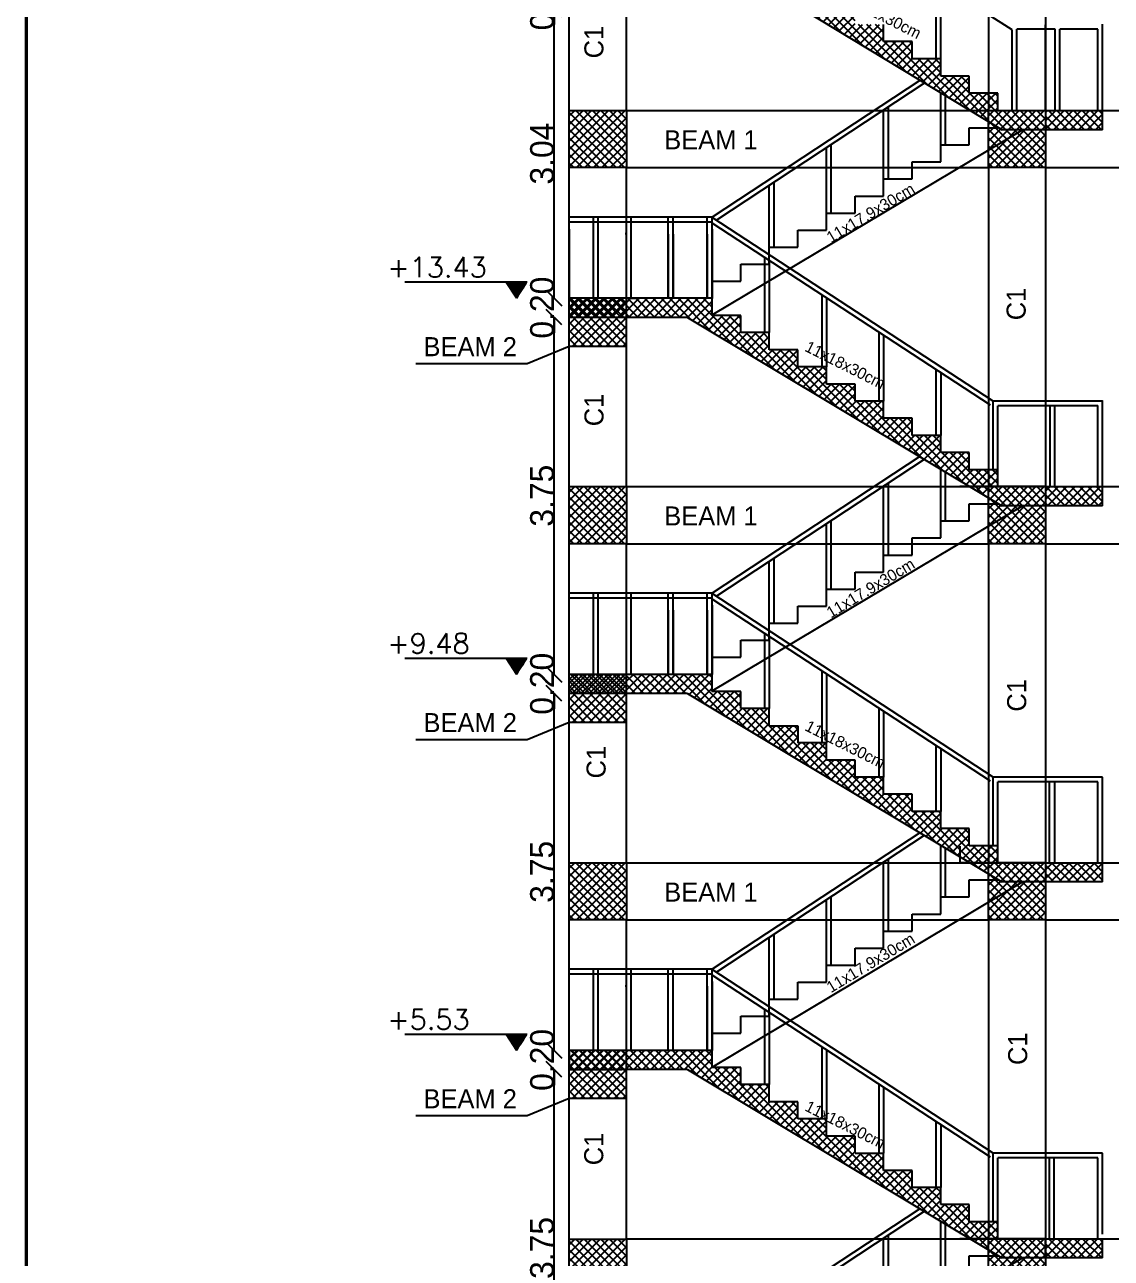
# Model space of a CAD drawing. Extents: x 166525 to 167198, y 178739 to 179747.
# Drawn here: x 167045.29 to 167056.7, y 179281.06 to 179294.01 of the extents above; entities that cross this region are included whole.
import ezdxf

# ---------------------------------------------------------------- set-up
doc = ezdxf.new("R2010")
doc.units = 0
doc.header["$MEASUREMENT"] = 0
doc.linetypes.add('AUSGEZOGEN', pattern=[0])
doc.linetypes.add('VONLAYER', pattern=[0])
doc.layers.get('0').update_dxf_attribs({"linetype": 'CONTINUOUS'})
doc.layers.get('DEFPOINTS').update_dxf_attribs({"linetype": 'CONTINUOUS'})
for name, color, linetype in [('3', 4, 'CONTINUOUS'), ('concret', 5, 'CONTINUOUS'), ('EBENE0', 7, 'AUSGEZOGEN'), ('HATH', 253, 'CONTINUOUS'), ('MHATCH', 8, 'CONTINUOUS'), ('ST', 2, 'CONTINUOUS'), ('Stairs', 231, 'CONTINUOUS'), ('TEXTM', 2, 'CONTINUOUS'), ('TEXTS', 1, 'CONTINUOUS')]:
    doc.layers.add(name, color=color, linetype=linetype)
doc.layers.add('LAND CORNERS', color=255, linetype='CONTINUOUS', lineweight=25)
doc.styles.add('ROMANS', font='romans.shx')
doc.dimstyles.new('mais 1-100 plan', dxfattribs={"dimtxt": 0.25, "dimasz": 0.1635, "dimexe": 0.18, "dimexo": 0.0625, "dimgap": 0, "dimtad": 1, "dimzin": 0, "dimdsep": 46, "dimtxsty": 'Standard', "dimblk": 'OBLIQUE', "dimcen": 0, "dimse1": 1, "dimse2": 1, "dimclrd": 8, "dimclrt": 4, "dimadec": 0, "dimazin": 0, "dimtfac": 1, "dimtix": 1, "dimtofl": 0, "dimtmove": 0, "dimatfit": 3, "dimldrblk": 'OBLIQUE', "dimfxl": 0.18, "dimtolj": 1, "dimtzin": 0, "dimarcsym": 0})
pattern_1 = [(45, (14915.936176, -1774.174926), (-0.044194173824, 0.044194173824), []), (135, (14915.936176, -1774.174926), (-0.044194173824, -0.044194173824), [])]

# ---------------------------------------------------------------- blocks, each defined once
blk = doc.blocks.new('_OBLIQUE')
at = {"color": 0, "linetype": 'ByBlock'}
blk.add_line((-0.5, -0.5), (0.5, 0.5), dxfattribs=at)
blk = doc.blocks.new('*D1248')
at = {"layer": 'DEFPOINTS', "color": 0, "transparency": 16777216}
for p in [(167050.852, 179283.042), (167051.012, 179283.042), (167051.012, 179279.292)]:
    blk.add_point(p, dxfattribs=at)
at = {"layer": 'LAND CORNERS', "color": 8, "lineweight": -2, "transparency": 16777216}
blk.add_line((167050.852, 179279.292), (167050.852, 179283.042), dxfattribs=at)
at = {"layer": 'LAND CORNERS', "color": 8, "lineweight": -2, "transparency": 16777216, "xscale": 0.1635000000000001, "yscale": 0.1635000000000001, "zscale": 0.1635000000000001}
for p, rotation in [((167050.852, 179283.042), 90), ((167050.852, 179279.292), 270)]:
    blk.add_blockref('_OBLIQUE', p, dxfattribs=dict(at, rotation=rotation))
at = {"layer": 'LAND CORNERS', "color": 4, "transparency": 16777216, "insert": (167050.727, 179281.167), "char_height": 0.25, "attachment_point": 5, "rotation": 90}
blk.add_mtext('\\A1;3.75', dxfattribs=at)
blk = doc.blocks.new('*D1249')
at = {"layer": 'DEFPOINTS', "color": 0, "transparency": 16777216}
for p in [(167050.852, 179283.242), (167051.012, 179283.242), (167051.012, 179283.042)]:
    blk.add_point(p, dxfattribs=at)
at = {"layer": 'LAND CORNERS', "color": 8, "lineweight": -2, "transparency": 16777216}
for p, q in [((167050.852, 179283.242), (167050.852, 179283.405)), ((167050.852, 179283.042), (167050.852, 179282.878))]:
    blk.add_line(p, q, dxfattribs=at)
at = {"layer": 'LAND CORNERS', "color": 8, "lineweight": -2, "transparency": 16777216, "xscale": 0.1635000000000001, "yscale": 0.1635000000000001, "zscale": 0.1635000000000001}
for p, rotation in [((167050.852, 179283.242), 270), ((167050.852, 179283.042), 90)]:
    blk.add_blockref('_OBLIQUE', p, dxfattribs=dict(at, rotation=rotation))
at = {"layer": 'LAND CORNERS', "color": 4, "transparency": 16777216, "insert": (167050.727, 179283.142), "char_height": 0.25, "attachment_point": 5, "rotation": 90}
blk.add_mtext('\\A1;0.20', dxfattribs=at)
blk = doc.blocks.new('*D1250')
at = {"layer": 'DEFPOINTS', "color": 0, "transparency": 16777216}
for p in [(167050.852, 179286.992), (167051.012, 179286.992), (167051.012, 179283.242)]:
    blk.add_point(p, dxfattribs=at)
at = {"layer": 'LAND CORNERS', "color": 8, "lineweight": -2, "transparency": 16777216}
blk.add_line((167050.852, 179283.242), (167050.852, 179286.992), dxfattribs=at)
at = {"layer": 'LAND CORNERS', "color": 8, "lineweight": -2, "transparency": 16777216, "xscale": 0.1635000000000001, "yscale": 0.1635000000000001, "zscale": 0.1635000000000001}
for p, rotation in [((167050.852, 179286.992), 90), ((167050.852, 179283.242), 270)]:
    blk.add_blockref('_OBLIQUE', p, dxfattribs=dict(at, rotation=rotation))
at = {"layer": 'LAND CORNERS', "color": 4, "transparency": 16777216, "insert": (167050.727, 179285.117), "char_height": 0.25, "attachment_point": 5, "rotation": 90}
blk.add_mtext('\\A1;3.75', dxfattribs=at)
blk = doc.blocks.new('*D1251')
at = {"layer": 'DEFPOINTS', "color": 0, "transparency": 16777216}
for p in [(167050.852, 179287.192), (167051.012, 179287.192), (167051.012, 179286.992)]:
    blk.add_point(p, dxfattribs=at)
at = {"layer": 'LAND CORNERS', "color": 8, "lineweight": -2, "transparency": 16777216}
for p, q in [((167050.852, 179287.192), (167050.852, 179287.355)), ((167050.852, 179286.992), (167050.852, 179286.828))]:
    blk.add_line(p, q, dxfattribs=at)
at = {"layer": 'LAND CORNERS', "color": 8, "lineweight": -2, "transparency": 16777216, "xscale": 0.1635000000000001, "yscale": 0.1635000000000001, "zscale": 0.1635000000000001}
for p, rotation in [((167050.852, 179287.192), 270), ((167050.852, 179286.992), 90)]:
    blk.add_blockref('_OBLIQUE', p, dxfattribs=dict(at, rotation=rotation))
at = {"layer": 'LAND CORNERS', "color": 4, "transparency": 16777216, "insert": (167050.727, 179287.092), "char_height": 0.25, "attachment_point": 5, "rotation": 90}
blk.add_mtext('\\A1;0.20', dxfattribs=at)
blk = doc.blocks.new('*D1252')
at = {"layer": 'DEFPOINTS', "color": 0, "transparency": 16777216}
for p in [(167050.852, 179290.942), (167051.012, 179290.942), (167051.012, 179287.192)]:
    blk.add_point(p, dxfattribs=at)
at = {"layer": 'LAND CORNERS', "color": 8, "lineweight": -2, "transparency": 16777216}
blk.add_line((167050.852, 179287.192), (167050.852, 179290.942), dxfattribs=at)
at = {"layer": 'LAND CORNERS', "color": 8, "lineweight": -2, "transparency": 16777216, "xscale": 0.1635000000000001, "yscale": 0.1635000000000001, "zscale": 0.1635000000000001}
for p, rotation in [((167050.852, 179290.942), 90), ((167050.852, 179287.192), 270)]:
    blk.add_blockref('_OBLIQUE', p, dxfattribs=dict(at, rotation=rotation))
at = {"layer": 'LAND CORNERS', "color": 4, "transparency": 16777216, "insert": (167050.727, 179289.067), "char_height": 0.25, "attachment_point": 5, "rotation": 90}
blk.add_mtext('\\A1;3.75', dxfattribs=at)
blk = doc.blocks.new('*D1253')
at = {"layer": 'DEFPOINTS', "color": 0, "transparency": 16777216}
for p in [(167050.852, 179291.142), (167051.012, 179291.142), (167051.012, 179290.942)]:
    blk.add_point(p, dxfattribs=at)
at = {"layer": 'LAND CORNERS', "color": 8, "lineweight": -2, "transparency": 16777216}
for p, q in [((167050.852, 179291.142), (167050.852, 179291.305)), ((167050.852, 179290.942), (167050.852, 179290.778))]:
    blk.add_line(p, q, dxfattribs=at)
at = {"layer": 'LAND CORNERS', "color": 8, "lineweight": -2, "transparency": 16777216, "xscale": 0.1635000000000001, "yscale": 0.1635000000000001, "zscale": 0.1635000000000001}
for p, rotation in [((167050.852, 179291.142), 270), ((167050.852, 179290.942), 90)]:
    blk.add_blockref('_OBLIQUE', p, dxfattribs=dict(at, rotation=rotation))
at = {"layer": 'LAND CORNERS', "color": 4, "transparency": 16777216, "insert": (167050.727, 179291.042), "char_height": 0.25, "attachment_point": 5, "rotation": 90}
blk.add_mtext('\\A1;0.20', dxfattribs=at)
blk = doc.blocks.new('*D1254')
at = {"layer": 'DEFPOINTS', "color": 0, "transparency": 16777216}
for p in [(167050.852, 179294.179), (167051.012, 179294.179), (167051.012, 179291.142)]:
    blk.add_point(p, dxfattribs=at)
at = {"layer": 'LAND CORNERS', "color": 8, "lineweight": -2, "transparency": 16777216}
blk.add_line((167050.852, 179291.142), (167050.852, 179294.179), dxfattribs=at)
at = {"layer": 'LAND CORNERS', "color": 8, "lineweight": -2, "transparency": 16777216, "xscale": 0.1635000000000001, "yscale": 0.1635000000000001, "zscale": 0.1635000000000001}
for p, rotation in [((167050.852, 179294.179), 90), ((167050.852, 179291.142), 270)]:
    blk.add_blockref('_OBLIQUE', p, dxfattribs=dict(at, rotation=rotation))
at = {"layer": 'LAND CORNERS', "color": 4, "transparency": 16777216, "insert": (167050.727, 179292.66), "char_height": 0.25, "attachment_point": 5, "rotation": 90}
blk.add_mtext('\\A1;3.04', dxfattribs=at)
blk = doc.blocks.new('*D1255')
at = {"layer": 'DEFPOINTS', "color": 0, "transparency": 16777216}
for p in [(167050.852, 179294.379), (167051.012, 179294.379), (167051.012, 179294.179)]:
    blk.add_point(p, dxfattribs=at)
at = {"layer": 'LAND CORNERS', "color": 8, "lineweight": -2, "transparency": 16777216}
for p, q in [((167050.852, 179294.379), (167050.852, 179294.542)), ((167050.852, 179294.179), (167050.852, 179294.015))]:
    blk.add_line(p, q, dxfattribs=at)
at = {"layer": 'LAND CORNERS', "color": 8, "lineweight": -2, "transparency": 16777216, "xscale": 0.1635000000000001, "yscale": 0.1635000000000001, "zscale": 0.1635000000000001}
for p, rotation in [((167050.852, 179294.379), 270), ((167050.852, 179294.179), 90)]:
    blk.add_blockref('_OBLIQUE', p, dxfattribs=dict(at, rotation=rotation))
at = {"layer": 'LAND CORNERS', "color": 4, "transparency": 16777216, "insert": (167050.727, 179294.279), "char_height": 0.25, "attachment_point": 5, "rotation": 90}
blk.add_mtext('\\A1;0.20', dxfattribs=at)

msp = doc.modelspace()

# ---------------------------------------------------------------- hatches: boundary and pattern name
at = {"layer": 'HATH'}
h = msp.add_hatch(dxfattribs=at)
h.set_pattern_fill('ANSI37', color=256, scale=0.5, style=0)
h.set_pattern_definition(pattern_1)
h.paths.add_polyline_path([(167051.61154, 179294.37884), (167051.01154, 179294.37884), (167051.01154, 179294.17884), (167051.57166, 179294.17884), (167051.61154, 179294.17884)])
h.paths.add_polyline_path([(167051.01154, 179294.37884), (167049.26154, 179294.37884), (167049.26154, 179294.17884), (167051.01154, 179294.17884)])
h.paths.add_polyline_path([(167050.91471, 179293.88301), (167050.91471, 179294.67467), (167050.53971, 179294.67467), (167050.53971, 179293.88301)], flags=9)
h.paths.add_polyline_path([(167053.71154, 179294.19784), (167053.71154, 179294.37884), (167051.61154, 179294.37884), (167051.61154, 179294.17884), (167053.45266, 179294.17884), (167055.22117, 179293.11184), (167055.51154, 179293.11184), (167055.51154, 179293.29284), (167055.21154, 179293.29284), (167055.21154, 179293.47384), (167054.91154, 179293.47384), (167054.91154, 179293.65484), (167054.61154, 179293.65484), (167054.61154, 179293.83584), (167054.31154, 179293.83584), (167054.31154, 179294.01684), (167054.01154, 179294.01684), (167054.01154, 179294.19784)])
h.paths.add_polyline_path([(167055.41154, 179292.99699), (167055.41154, 179293.11184), (167055.22117, 179293.11184)])
h.paths.add_polyline_path([(167056.01154, 179293.11184), (167056.01154, 179293.10859), (167056.61154, 179293.10859), (167056.61154, 179293.11184)])
h = msp.add_hatch(dxfattribs=at)
h.set_pattern_fill('ANSI37', color=256, scale=0.5, style=0)
h.set_pattern_definition([(45, (161401.423243, 180379.18868), (-0.0441941738, 0.0441941738), []), (135, (161401.423243, 180379.18868), (-0.0441941738, -0.0441941738), [])])
h.paths.add_polyline_path([(167051.01154, 179293.11184), (167051.61154, 179293.11184), (167051.61154, 179292.51184), (167051.01154, 179292.51184)])
h = msp.add_hatch(dxfattribs=at)
h.set_pattern_fill('ANSI37', color=256, scale=0.5, style=0)
h.set_pattern_definition([(45, (161405.823243, 180379.18868), (-0.0441941738, 0.0441941738), []), (135, (161405.823243, 180379.18868), (-0.0441941738, -0.0441941738), [])])
h.paths.add_polyline_path([(167055.41154, 179293.11184), (167056.01154, 179293.11184), (167056.01154, 179292.51184), (167055.41154, 179292.51184)])
h = msp.add_hatch(dxfattribs=at)
h.set_pattern_fill('ANSI37', color=256, scale=0.5, style=0)
h.set_pattern_definition([(45, (15384.681865, 20286.059283), (-0.044194173824, 0.044194173824), []), (135, (15384.681865, 20286.059283), (-0.044194173824, -0.044194173824), [])])
h.paths.add_polyline_path([(167056.61154, 179281.06184), (167056.61154, 179281.26184), (167056.01154, 179281.26184), (167056.01154, 179281.06184)])
h.paths.add_polyline_path([(167056.01154, 179285.21184), (167056.01154, 179285.01084), (167056.61154, 179285.01084), (167056.61154, 179285.21184)])
h.paths.add_polyline_path([(167056.01154, 179289.16184), (167056.01154, 179288.95984), (167056.61154, 179288.95984), (167056.61154, 179289.16184)])
h.paths.add_polyline_path([(167056.01154, 179293.11184), (167056.01154, 179292.90884), (167056.61154, 179292.90884), (167056.61154, 179293.11184)])
h = msp.add_hatch(dxfattribs=at)
h.set_pattern_fill('ANSI37', color=256, scale=0.5, style=0)
h.set_pattern_definition(pattern_1)
h.paths.add_polyline_path([(167054.91154, 179289.51984), (167054.91154, 179289.69984), (167054.61154, 179289.69984), (167054.61154, 179289.87984), (167054.31154, 179289.87984), (167054.31154, 179290.05984), (167054.01154, 179290.05984), (167054.01154, 179290.23984), (167053.71154, 179290.23984), (167053.71154, 179290.41984), (167053.41154, 179290.41984), (167053.41154, 179290.59984), (167053.11154, 179290.59984), (167053.11154, 179290.77984), (167052.81154, 179290.77984), (167052.81154, 179290.95984), (167052.51154, 179290.95984), (167052.51154, 179291.13984), (167051.61154, 179291.13984), (167051.61154, 179290.93984), (167052.25332, 179290.93984), (167055.21666, 179289.16184), (167055.51154, 179289.16184), (167055.51154, 179289.33984), (167055.21154, 179289.33984), (167055.21154, 179289.51984)])
h.paths.add_polyline_path([(167051.01154, 179291.13984), (167051.01154, 179290.93984), (167051.61154, 179290.93984), (167051.61154, 179291.13984)])
h.paths.add_polyline_path([(167055.41154, 179289.04491), (167055.41154, 179289.16184), (167055.21666, 179289.16184)])
h = msp.add_hatch(dxfattribs=at)
h.set_pattern_fill('ANSI37', color=256, scale=0.5, style=0)
h.set_pattern_definition([(45, (162091.90523, 180039.0874), (-0.0441941738, 0.0441941738), []), (135, (162091.90523, 180039.0874), (-0.0441941738, -0.0441941738), [])])
h.paths.add_polyline_path([(167051.61154, 179291.13484), (167051.01154, 179291.13484), (167051.01154, 179290.63484), (167051.61154, 179290.63484)])
h = msp.add_hatch(dxfattribs=at)
h.set_pattern_fill('ANSI37', color=256, scale=0.5, style=0)
h.set_pattern_definition([(45, (161401.423243, 180375.23868), (-0.0441941738, 0.0441941738), []), (135, (161401.423243, 180375.23868), (-0.0441941738, -0.0441941738), [])])
h.paths.add_polyline_path([(167051.01154, 179289.16184), (167051.61154, 179289.16184), (167051.61154, 179288.56184), (167051.01154, 179288.56184)])
h = msp.add_hatch(dxfattribs=at)
h.set_pattern_fill('ANSI37', color=256, scale=0.5, style=0)
h.set_pattern_definition([(45, (161405.823243, 180375.23868), (-0.0441941738, 0.0441941738), []), (135, (161405.823243, 180375.23868), (-0.0441941738, -0.0441941738), [])])
h.paths.add_polyline_path([(167055.41154, 179289.16184), (167056.01154, 179289.16184), (167056.01154, 179288.56184), (167055.41154, 179288.56184)])
h = msp.add_hatch(dxfattribs=at)
h.set_pattern_fill('ANSI37', color=256, scale=0.5, style=0)
h.set_pattern_definition(pattern_1)
h.paths.add_polyline_path([(167055.51154, 179281.44184), (167055.21154, 179281.44184), (167055.21154, 179281.62184), (167054.91154, 179281.62184), (167054.91154, 179281.80184), (167054.61154, 179281.80184), (167054.61154, 179281.98184), (167054.31154, 179281.98184), (167054.31154, 179282.16184), (167054.01154, 179282.16184), (167054.01154, 179282.34184), (167053.71154, 179282.34184), (167053.71154, 179282.52184), (167053.41154, 179282.52184), (167053.41154, 179282.70184), (167053.11154, 179282.70184), (167053.11154, 179282.88184), (167052.81154, 179282.88184), (167052.81154, 179283.06184), (167052.51154, 179283.06184), (167052.51154, 179283.24184), (167051.61154, 179283.24184), (167051.61154, 179283.04184), (167052.25332, 179283.04184), (167055.21999, 179281.26184), (167055.51154, 179281.26184)])
h.paths.add_polyline_path([(167051.61154, 179283.24184), (167051.01154, 179283.24184), (167051.01154, 179283.04184), (167051.61154, 179283.04184)])
h.paths.add_polyline_path([(167055.21154, 179285.57084), (167054.91154, 179285.57084), (167054.91154, 179285.75084), (167054.61154, 179285.75084), (167054.61154, 179285.93084), (167054.31154, 179285.93084), (167054.31154, 179286.11084), (167054.01154, 179286.11084), (167054.01154, 179286.29084), (167053.71154, 179286.29084), (167053.71154, 179286.47084), (167053.41154, 179286.47084), (167053.41154, 179286.65084), (167053.11154, 179286.65084), (167053.11154, 179286.83084), (167052.81154, 179286.83084), (167052.81154, 179287.01084), (167052.51154, 179287.01084), (167052.51154, 179287.19084), (167051.61154, 179287.19084), (167051.61154, 179286.99084), (167052.25332, 179286.99084), (167055.21832, 179285.21184), (167055.51154, 179285.21184), (167055.51154, 179285.39084), (167055.21154, 179285.39084)])
h.paths.add_polyline_path([(167053.43541, 179282.60004), (167054.40054, 179282.11535), (167054.48132, 179282.2762), (167053.51619, 179282.76089)], flags=25)
h.paths.add_polyline_path([(167055.41154, 179285.09591), (167055.41154, 179285.21184), (167055.21832, 179285.21184)])
h.paths.add_polyline_path([(167056.01154, 179285.21184), (167056.01154, 179285.20859), (167056.61154, 179285.20859), (167056.61154, 179285.21184)])
h.paths.add_polyline_path([(167055.41154, 179281.14691), (167055.41154, 179281.26184), (167055.21999, 179281.26184)])
h = msp.add_hatch(dxfattribs=at)
h.set_pattern_fill('ANSI37', color=256, scale=0.5, style=0)
h.set_pattern_definition(pattern_1)
h.paths.add_polyline_path([(167051.61154, 179286.99084), (167051.61154, 179287.19084), (167051.01154, 179287.19084), (167051.01154, 179286.99084)])
h = msp.add_hatch(dxfattribs=at)
h.set_pattern_fill('ANSI37', color=256, scale=0.5, style=0)
h.set_pattern_definition([(45, (162091.90523, 180035.1394), (-0.0441941738, 0.0441941738), []), (135, (162091.90523, 180035.1394), (-0.0441941738, -0.0441941738), [])])
h.paths.add_polyline_path([(167051.61154, 179287.18684), (167051.01154, 179287.18684), (167051.01154, 179286.68684), (167051.61154, 179286.68684)])
h = msp.add_hatch(dxfattribs=at)
h.set_pattern_fill('ANSI37', color=256, scale=0.5, style=0)
h.set_pattern_definition([(45, (161401.423243, 180371.28868), (-0.0441941738, 0.0441941738), []), (135, (161401.423243, 180371.28868), (-0.0441941738, -0.0441941738), [])])
h.paths.add_polyline_path([(167051.01154, 179285.21184), (167051.61154, 179285.21184), (167051.61154, 179284.61184), (167051.01154, 179284.61184)])
h = msp.add_hatch(dxfattribs=at)
h.set_pattern_fill('ANSI37', color=256, scale=0.5, style=0)
h.set_pattern_definition([(45, (161405.823243, 180371.28868), (-0.0441941738, 0.0441941738), []), (135, (161405.823243, 180371.28868), (-0.0441941738, -0.0441941738), [])])
h.paths.add_polyline_path([(167055.41154, 179285.21184), (167056.01154, 179285.21184), (167056.01154, 179284.61184), (167055.41154, 179284.61184)])
h = msp.add_hatch(dxfattribs=at)
h.set_pattern_fill('ANSI37', color=256, scale=0.5, style=0)
h.set_pattern_definition([(45, (162091.90523, 180031.1894), (-0.0441941738, 0.0441941738), []), (135, (162091.90523, 180031.1894), (-0.0441941738, -0.0441941738), [])])
h.paths.add_polyline_path([(167051.61154, 179283.23684), (167051.01154, 179283.23684), (167051.01154, 179282.73684), (167051.61154, 179282.73684)])
h = msp.add_hatch(dxfattribs=at)
h.set_pattern_fill('ANSI37', color=256, scale=0.5, style=0)
h.set_pattern_definition([(45, (161401.423243, 180367.334987), (-0.0441941738, 0.0441941738), []), (135, (161401.423243, 180367.334987), (-0.0441941738, -0.0441941738), [])])
h.paths.add_polyline_path([(167051.01154, 179281.25815), (167051.61154, 179281.25815), (167051.61154, 179280.65815), (167051.01154, 179280.65815)])
h = msp.add_hatch(dxfattribs=at)
h.set_pattern_fill('ANSI37', color=256, scale=0.5, style=0)
h.set_pattern_definition([(45, (161405.823243, 180367.33868), (-0.0441941738, 0.0441941738), []), (135, (161405.823243, 180367.33868), (-0.0441941738, -0.0441941738), [])])
h.paths.add_polyline_path([(167055.41154, 179281.26184), (167056.01154, 179281.26184), (167056.01154, 179280.66184), (167055.41154, 179280.66184)])
at = {"layer": 'TEXTS'}
h = msp.add_hatch(dxfattribs=at)
h.set_pattern_fill('ANSI31', color=0, scale=0.021)
h.set_pattern_definition([(45, (60844.026331, 67883.9538202), (-0.001856155300615, 0.001856155300615), [])])
h.paths.add_polyline_path([(167050.35051, 179291.30645), (167050.56767, 179291.30784), (167050.46002, 179291.13984)])
h = msp.add_hatch(dxfattribs=at)
h.set_pattern_fill('ANSI31', color=0, scale=0.021)
h.set_pattern_definition([(45, (60844.026331, 67880.0048202), (-0.001856155300615, 0.001856155300615), [])])
h.paths.add_polyline_path([(167050.35051, 179287.35745), (167050.56767, 179287.35884), (167050.46002, 179287.19084)])
h = msp.add_hatch(dxfattribs=at)
h.set_pattern_fill('ANSI31', color=0, scale=0.021)
h.set_pattern_definition([(45, (60844.026331, 67876.0558202), (-0.001856155300615, 0.001856155300615), [])])
h.paths.add_polyline_path([(167050.35051, 179283.40845), (167050.56767, 179283.40984), (167050.46002, 179283.24184)])

# ---------------------------------------------------------------- linework, layer by layer
at = {"color": 8, "linetype": 'Continuous'}
for p, q in [((167051.01154, 179290.63484), (167050.56862, 179290.45168)), ((167050.56862, 179290.45168), (167049.40007, 179290.45168)), ((167051.01154, 179286.68684), (167050.56862, 179286.50368)), ((167050.56862, 179286.50368), (167049.40007, 179286.50368)), ((167051.01154, 179282.73684), (167050.56862, 179282.55368)), ((167050.56862, 179282.55368), (167049.40007, 179282.55368))]:
    msp.add_line(p, q, dxfattribs=at)
at = {"layer": 'concret'}
for p, q in [((167051.61154, 179290.63484), (167051.01154, 179290.63484)), ((167051.61154, 179286.68684), (167051.01154, 179286.68684)), ((167051.61154, 179282.73684), (167051.01154, 179282.73684))]:
    msp.add_line(p, q, dxfattribs=at)
for points in [[(167051.01154, 179293.11184), (167051.61154, 179293.11184), (167051.61154, 179292.51184), (167051.01154, 179292.51184)], [(167055.41154, 179293.11184), (167056.01154, 179293.11184), (167056.01154, 179292.51184), (167055.41154, 179292.51184)], [(167051.01154, 179289.16184), (167051.61154, 179289.16184), (167051.61154, 179288.56184), (167051.01154, 179288.56184)], [(167055.41154, 179289.16184), (167056.01154, 179289.16184), (167056.01154, 179288.56184), (167055.41154, 179288.56184)], [(167051.01154, 179285.21184), (167051.61154, 179285.21184), (167051.61154, 179284.61184), (167051.01154, 179284.61184)], [(167055.41154, 179285.21184), (167056.01154, 179285.21184), (167056.01154, 179284.61184), (167055.41154, 179284.61184)], [(167051.01154, 179281.25815), (167051.61154, 179281.25815), (167051.61154, 179280.65815), (167051.01154, 179280.65815)], [(167055.41154, 179281.26184), (167056.01154, 179281.26184), (167056.01154, 179280.66184), (167055.41154, 179280.66184)]]:
    msp.add_lwpolyline(points, close=True, dxfattribs=at)
at = {"layer": 'EBENE0', "color": 3, "linetype": 'AUSGEZOGEN'}
for p, q in [((167051.01154, 179281.26184), (167051.01154, 179296.66184)), ((167051.01154, 179281.26184), (167051.01154, 179296.66184)), ((167055.41154, 179296.46184), (167055.41154, 179293.11184)), ((167056.01154, 179296.46184), (167056.01154, 179293.11184)), ((167051.61154, 179293.11184), (167051.61154, 179294.93746)), ((167051.61154, 179293.11184), (167055.11154, 179293.11184)), ((167055.11154, 179293.11184), (167055.41154, 179293.11184)), ((167056.01154, 179293.11184), (167059.81154, 179293.11184)), ((167051.61154, 179290.91184), (167051.61154, 179292.51184)), ((167051.61154, 179290.91184), (167051.61154, 179292.51184)), ((167051.61154, 179292.51184), (167055.41154, 179292.51184)), ((167055.41154, 179292.51184), (167055.41154, 179289.16184)), ((167055.41154, 179292.51184), (167055.41154, 179289.16184)), ((167056.01154, 179292.51184), (167056.01154, 179289.16184)), ((167056.01154, 179292.51184), (167059.81154, 179292.51184)), ((167056.01154, 179292.51184), (167056.01154, 179289.16184)), ((167051.61154, 179289.16184), (167051.61154, 179290.93984)), ((167051.61154, 179289.16184), (167051.61154, 179290.93984)), ((167051.61154, 179289.16184), (167055.41154, 179289.16184)), ((167051.61154, 179289.16184), (167055.41154, 179289.16184)), ((167056.01154, 179289.16184), (167059.81154, 179289.16184)), ((167056.01154, 179289.16184), (167059.81154, 179289.16184)), ((167051.61154, 179288.56184), (167055.41154, 179288.56184)), ((167051.61154, 179287.18684), (167051.61154, 179288.56184)), ((167051.61154, 179288.56184), (167055.41154, 179288.56184)), ((167051.61154, 179286.96184), (167051.61154, 179288.56184)), ((167055.41154, 179288.56184), (167055.41154, 179285.21184)), ((167055.41154, 179288.56184), (167055.41154, 179285.21184)), ((167056.01154, 179288.56184), (167059.81154, 179288.56184)), ((167056.01154, 179288.56184), (167056.01154, 179285.21184)), ((167056.01154, 179288.56184), (167059.81154, 179288.56184)), ((167056.01154, 179288.56184), (167056.01154, 179285.21184)), ((167051.61154, 179285.21184), (167051.61154, 179286.96565)), ((167051.61154, 179285.21184), (167051.61154, 179286.96565)), ((167051.61154, 179285.21184), (167051.61154, 179286.96565)), ((167051.61154, 179285.21184), (167055.41154, 179285.21184)), ((167051.61154, 179285.21184), (167055.41154, 179285.21184)), ((167056.01154, 179285.21184), (167059.81154, 179285.21184)), ((167056.01154, 179285.21184), (167059.81154, 179285.21184)), ((167051.61154, 179283.23684), (167051.61154, 179284.61184)), ((167051.61154, 179284.61184), (167055.41154, 179284.61184)), ((167051.61154, 179283.03684), (167051.61154, 179284.61184)), ((167051.61154, 179284.61184), (167055.41154, 179284.61184)), ((167055.41154, 179284.61184), (167055.41154, 179281.26184)), ((167055.41154, 179284.61184), (167055.41154, 179281.26184)), ((167056.01154, 179284.61184), (167059.81154, 179284.61184)), ((167056.01154, 179284.61184), (167056.01154, 179281.26184)), ((167056.01154, 179284.61184), (167059.81154, 179284.61184)), ((167056.01154, 179284.61184), (167056.01154, 179281.26184)), ((167051.61154, 179281.26184), (167051.61154, 179283.03684)), ((167051.61154, 179281.26184), (167051.61154, 179283.03684)), ((167051.61154, 179281.26184), (167051.61154, 179282.81184)), ((167051.61154, 179281.26184), (167051.61154, 179282.81184)), ((167051.01154, 179277.61184), (167051.01154, 179281.26184)), ((167051.01154, 179277.61184), (167051.01154, 179281.26184)), ((167051.61154, 179281.26184), (167055.41154, 179281.26184)), ((167051.61154, 179281.26184), (167055.41154, 179281.26184)), ((167056.01154, 179281.26184), (167059.81154, 179281.26184)), ((167056.01154, 179281.26184), (167059.81154, 179281.26184))]:
    msp.add_line(p, q, dxfattribs=at)
at = {"layer": 'MHATCH', "const_width": 0.03562, "flags": 128}
msp.add_lwpolyline([(167045.31085, 179309.87761), (167102.0971, 179309.87761), (167102.0971, 179269.97761), (167045.31085, 179269.97761)], close=True, dxfattribs=at)
at = {"layer": 'ST'}
for p, q in [((167051.01154, 179283.24184), (167051.01154, 179283.04184)), ((167051.01154, 179283.04184), (167051.56392, 179283.04184)), ((167055.11154, 179281.31184), (167055.11154, 179281.31184)), ((167056.01154, 179281.26184), (167055.11154, 179281.26184)), ((167056.01154, 179281.06184), (167056.01154, 179281.26184)), ((167056.61154, 179281.06184), (167055.55332, 179281.06184))]:
    msp.add_line(p, q, dxfattribs=at)
msp.add_lwpolyline([(167055.11154, 179285.22184), (167055.11154, 179285.21184)], dxfattribs=at)
at = {"layer": 'Stairs'}
for p, q in [((167055.66154, 179293.96032), (167053.66154, 179295.23411)), ((167054.86154, 179294.46984), (167054.86154, 179293.65484)), ((167054.91154, 179293.65484), (167054.91154, 179294.43799)), ((167055.66154, 179293.11184), (167055.66154, 179293.96032)), ((167055.71154, 179293.11509), (167055.71154, 179293.96509)), ((167056.11154, 179293.96509), (167055.71154, 179293.96509)), ((167056.01154, 179293.11184), (167056.01154, 179294.01184)), ((167056.11154, 179293.16509), (167056.11154, 179293.96509)), ((167056.11154, 179293.11509), (167056.11154, 179293.96509)), ((167056.56154, 179293.96509), (167056.16154, 179293.96509)), ((167056.16154, 179293.11509), (167056.16154, 179293.96509)), ((167056.16154, 179293.11509), (167056.16154, 179293.96509)), ((167056.56154, 179293.11509), (167056.56154, 179293.96509)), ((167056.61154, 179293.12034), (167056.61154, 179294.02034)), ((167054.692, 179293.42656), (167052.51089, 179291.99102)), ((167054.74499, 179293.40158), (167052.5556, 179291.96059)), ((167054.91154, 179292.75084), (167054.91154, 179293.29865)), ((167054.96154, 179292.75084), (167054.96154, 179293.26849)), ((167054.31154, 179292.39284), (167054.31154, 179293.11629)), ((167054.36154, 179292.39284), (167054.36154, 179293.1492)), ((167053.76154, 179292.03484), (167053.76154, 179292.7543)), ((167053.71154, 179292.03484), (167053.71154, 179292.72139)), ((167053.16154, 179291.67684), (167053.16154, 179292.3594)), ((167053.11154, 179291.67684), (167053.11154, 179292.32649)), ((167052.51089, 179291.99102), (167051.01154, 179291.99102)), ((167051.2653, 179291.14284), (167051.2653, 179291.99284)), ((167051.3153, 179291.14284), (167051.3153, 179291.99284)), ((167051.66154, 179291.13984), (167051.66154, 179291.98984)), ((167052.05122, 179291.18984), (167052.05122, 179291.98984)), ((167052.05122, 179291.13984), (167052.05122, 179291.98984)), ((167052.10122, 179291.13984), (167052.10122, 179291.98984)), ((167052.10122, 179291.13984), (167052.10122, 179291.98984)), ((167052.46089, 179291.18984), (167052.46089, 179291.98984)), ((167052.46089, 179291.13984), (167052.46089, 179291.98984)), ((167055.46154, 179290.05984), (167052.51089, 179291.98984)), ((167052.51089, 179291.13984), (167052.51089, 179291.98984)), ((167052.51089, 179291.13984), (167052.51089, 179291.98984)), ((167052.51089, 179291.94102), (167051.01154, 179291.94102)), ((167051.01154, 179291.86684), (167051.01154, 179291.14184)), ((167055.43417, 179290.018), (167052.51089, 179291.93009)), ((167052.51089, 179291.86484), (167052.51089, 179291.13984)), ((167051.60983, 179291.81684), (167051.59652, 179291.81684)), ((167052.05122, 179291.81484), (167052.05122, 179291.13984)), ((167052.10122, 179291.81484), (167052.10122, 179291.13984)), ((167052.46089, 179291.81484), (167052.46089, 179291.13984)), ((167053.06154, 179291.56992), (167053.06154, 179290.77984)), ((167053.11154, 179291.53721), (167053.11154, 179290.77984)), ((167053.66154, 179291.17746), (167053.66154, 179290.41984)), ((167053.71154, 179291.14476), (167053.71154, 179290.41984)), ((167054.26154, 179290.78501), (167054.26154, 179290.05984)), ((167054.31154, 179290.7523), (167054.31154, 179290.05984)), ((167054.86154, 179290.39255), (167054.86154, 179289.69984)), ((167054.91154, 179290.35985), (167054.91154, 179289.69984)), ((167056.61154, 179290.05984), (167055.46154, 179290.05984)), ((167055.46154, 179289.33984), (167055.46154, 179290.05984)), ((167055.46154, 179289.33984), (167055.46154, 179290.00984)), ((167056.56154, 179290.00984), (167055.51154, 179290.00984)), ((167055.51154, 179289.15984), (167055.51154, 179290.00984)), ((167056.06073, 179289.16084), (167056.06073, 179290.01084)), ((167056.56154, 179290.01084), (167056.11073, 179290.01084)), ((167056.11073, 179289.16084), (167056.11073, 179290.01084)), ((167056.11073, 179289.16084), (167056.11073, 179290.01084)), ((167056.56154, 179290.01084), (167056.11073, 179290.01084)), ((167056.11073, 179289.16084), (167056.11073, 179290.01084)), ((167056.16154, 179290.06084), (167056.16154, 179290.06126)), ((167056.16154, 179290.06084), (167056.16154, 179290.06126)), ((167056.16154, 179290.06084), (167056.16154, 179290.06126)), ((167056.16154, 179290.06084), (167056.16154, 179290.06126)), ((167056.16154, 179290.05984), (167056.16154, 179290.06026)), ((167056.16154, 179290.05984), (167056.16154, 179290.06026)), ((167056.56154, 179289.16509), (167056.56154, 179290.01509)), ((167056.61154, 179289.16509), (167056.61154, 179290.06509)), ((167054.69126, 179289.47708), (167052.51089, 179288.04202)), ((167054.73884, 179289.44853), (167052.5556, 179288.01159)), ((167054.91154, 179288.80184), (167054.91154, 179289.34491)), ((167054.96154, 179288.80184), (167054.96154, 179289.31491)), ((167054.31154, 179288.44384), (167054.31154, 179289.16729)), ((167054.36154, 179288.44384), (167054.36154, 179289.2002)), ((167055.11154, 179289.21184), (167055.11154, 179289.21184)), ((167055.11154, 179289.16184), (167055.16154, 179289.16184)), ((167055.51154, 179289.21184), (167055.51154, 179289.21184)), ((167055.51154, 179289.16184), (167055.56154, 179289.16184)), ((167053.71154, 179288.08584), (167053.71154, 179288.77239)), ((167053.76154, 179288.08584), (167053.76154, 179288.8053)), ((167053.11154, 179287.72784), (167053.11154, 179288.37749)), ((167053.16154, 179287.72784), (167053.16154, 179288.4104)), ((167052.51089, 179288.04202), (167051.01154, 179288.04202)), ((167052.51089, 179287.99202), (167051.01154, 179287.99202)), ((167051.2653, 179287.19284), (167051.2653, 179288.04284)), ((167051.3153, 179287.19284), (167051.3153, 179288.04284)), ((167051.66154, 179287.19084), (167051.66154, 179288.04084)), ((167052.05122, 179287.24084), (167052.05122, 179288.04084)), ((167052.05122, 179287.19084), (167052.05122, 179288.04084)), ((167052.10122, 179287.19084), (167052.10122, 179288.04084)), ((167052.10122, 179287.19084), (167052.10122, 179288.04084)), ((167052.46089, 179287.24084), (167052.46089, 179288.04084)), ((167052.46089, 179287.19084), (167052.46089, 179288.04084)), ((167055.46154, 179286.11084), (167052.51089, 179288.04084)), ((167052.51089, 179287.19084), (167052.51089, 179288.04084)), ((167052.51089, 179287.19084), (167052.51089, 179288.04084)), ((167055.43417, 179286.069), (167052.51089, 179287.98109)), ((167052.05122, 179287.86584), (167052.05122, 179287.19084)), ((167052.10122, 179287.86584), (167052.10122, 179287.19084)), ((167052.46089, 179287.86584), (167052.46089, 179287.19084)), ((167052.51089, 179287.91584), (167052.51089, 179287.19084)), ((167053.06154, 179287.62092), (167053.06154, 179286.83084)), ((167053.11154, 179287.58821), (167053.11154, 179286.83084)), ((167053.66154, 179287.22846), (167053.66154, 179286.47084)), ((167053.71154, 179287.19576), (167053.71154, 179286.47084)), ((167054.26154, 179286.83601), (167054.26154, 179286.11084)), ((167054.31154, 179286.8033), (167054.31154, 179286.11084)), ((167054.86154, 179286.44355), (167054.86154, 179285.75084)), ((167054.91154, 179286.41085), (167054.91154, 179285.75084)), ((167056.61154, 179286.11084), (167055.46154, 179286.11084)), ((167055.46154, 179285.39084), (167055.46154, 179286.11084)), ((167055.46154, 179285.39084), (167055.46154, 179286.06084)), ((167056.56154, 179286.06084), (167055.51154, 179286.06084)), ((167055.51154, 179285.21084), (167055.51154, 179286.06084)), ((167055.51154, 179285.21084), (167055.51154, 179286.06084)), ((167056.61154, 179286.11184), (167055.57822, 179286.11184)), ((167056.11154, 179286.06184), (167055.5932, 179286.06184)), ((167056.05346, 179285.21084), (167056.05346, 179286.06084)), ((167056.56154, 179286.06184), (167056.11073, 179286.06184)), ((167056.11073, 179285.21184), (167056.11073, 179286.06184)), ((167056.56154, 179285.21084), (167056.56154, 179286.06084)), ((167056.61154, 179285.21184), (167056.61154, 179286.11184)), ((167054.69126, 179285.52808), (167052.51089, 179284.09302)), ((167054.73884, 179285.49953), (167052.5556, 179284.06259)), ((167054.91154, 179284.85284), (167054.91154, 179285.39591)), ((167054.96154, 179284.85284), (167054.96154, 179285.36591)), ((167054.31154, 179284.49484), (167054.31154, 179285.21829)), ((167054.36154, 179284.49484), (167054.36154, 179285.2512)), ((167055.11154, 179285.26184), (167055.11154, 179285.26184)), ((167055.51154, 179285.26184), (167055.51154, 179285.26184)), ((167055.11154, 179285.21184), (167055.16154, 179285.21184)), ((167055.51154, 179285.21184), (167055.56154, 179285.21184)), ((167053.76154, 179284.13684), (167053.76154, 179284.8563)), ((167053.71154, 179284.13684), (167053.71154, 179284.82339)), ((167053.16154, 179283.77884), (167053.16154, 179284.4614)), ((167053.11154, 179283.77884), (167053.11154, 179284.42849)), ((167052.51089, 179284.09302), (167051.01154, 179284.09302)), ((167051.2653, 179283.24284), (167051.2653, 179284.09284)), ((167051.3153, 179283.24284), (167051.3153, 179284.09284)), ((167051.61154, 179283.24184), (167051.61154, 179284.09184)), ((167051.66154, 179283.24184), (167051.66154, 179284.09184)), ((167052.05122, 179283.29184), (167052.05122, 179284.09184)), ((167052.05122, 179283.24184), (167052.05122, 179284.09184)), ((167052.10122, 179283.24184), (167052.10122, 179284.09184)), ((167052.10122, 179283.24184), (167052.10122, 179284.09184)), ((167052.46089, 179283.29184), (167052.46089, 179284.09184)), ((167052.46089, 179283.24184), (167052.46089, 179284.09184)), ((167055.46154, 179282.16184), (167052.51089, 179284.09184)), ((167052.51089, 179283.24184), (167052.51089, 179284.09184)), ((167052.51089, 179283.24184), (167052.51089, 179284.09184)), ((167052.51089, 179284.04302), (167051.01154, 179284.04302)), ((167055.43417, 179282.12), (167052.51089, 179284.03209)), ((167052.51089, 179283.96684), (167052.51089, 179283.24184)), ((167051.60983, 179283.91684), (167051.59652, 179283.91684)), ((167052.46089, 179283.91684), (167052.46089, 179283.24184)), ((167053.06154, 179283.67192), (167053.06154, 179282.88184)), ((167053.11154, 179283.63921), (167053.11154, 179282.88184)), ((167053.66154, 179283.27946), (167053.66154, 179282.52184)), ((167053.71154, 179283.24676), (167053.71154, 179282.52184)), ((167054.26154, 179282.88701), (167054.26154, 179282.16184)), ((167054.31154, 179282.8543), (167054.31154, 179282.16184)), ((167054.86154, 179282.49455), (167054.86154, 179281.80184)), ((167054.91154, 179282.46185), (167054.91154, 179281.80184)), ((167056.61154, 179282.16184), (167055.46154, 179282.16184)), ((167055.46154, 179281.44184), (167055.46154, 179282.16184)), ((167055.46154, 179281.44184), (167055.46154, 179282.11184)), ((167056.56154, 179282.11184), (167055.51154, 179282.11184)), ((167055.51154, 179281.26184), (167055.51154, 179282.11184)), ((167055.51154, 179281.26184), (167055.51154, 179282.11184)), ((167056.11154, 179282.11184), (167055.71154, 179282.11184)), ((167056.05346, 179281.31184), (167056.05346, 179282.11184)), ((167056.05346, 179281.26184), (167056.05346, 179282.11184)), ((167056.10346, 179281.26184), (167056.10346, 179282.11184)), ((167056.10346, 179281.26184), (167056.10346, 179282.11184)), ((167056.16154, 179282.16184), (167056.16154, 179282.16226)), ((167056.16154, 179282.16184), (167056.16154, 179282.16226)), ((167056.56154, 179281.26184), (167056.56154, 179282.11184)), ((167056.61154, 179281.31184), (167056.61154, 179282.16184)), ((167054.69126, 179281.57908), (167052.51089, 179280.14402)), ((167054.73884, 179281.55053), (167052.52587, 179280.09402)), ((167054.91154, 179280.90384), (167054.91154, 179281.44691)), ((167054.96154, 179280.90384), (167054.96154, 179281.41691)), ((167054.31154, 179280.54584), (167054.31154, 179281.26929)), ((167054.36154, 179280.54584), (167054.36154, 179281.3022)), ((167055.11154, 179281.26184), (167055.16154, 179281.26184)), ((167055.51154, 179281.31184), (167055.51154, 179281.31184)), ((167055.51154, 179281.26184), (167055.56154, 179281.26184))]:
    msp.add_line(p, q, dxfattribs=at)
at = {"layer": 'Stairs', "linetype": 'VONLAYER'}
for p, q in [((167056.01154, 179289.16184), (167055.11154, 179289.16184)), ((167056.01154, 179289.16184), (167055.11154, 179289.16184)), ((167055.11154, 179289.16184), (167055.16154, 179289.16184)), ((167055.11154, 179285.38684), (167055.11154, 179285.21184)), ((167056.01154, 179285.21184), (167055.11154, 179285.21184)), ((167056.01154, 179285.21184), (167055.11154, 179285.21184)), ((167055.11154, 179285.21184), (167055.16154, 179285.21184)), ((167056.01154, 179281.26184), (167055.11154, 179281.26184)), ((167056.01154, 179281.26184), (167055.11154, 179281.26184)), ((167055.11154, 179281.26184), (167055.16154, 179281.26184))]:
    msp.add_line(p, q, dxfattribs=at)
at = {"layer": 'TEXTS'}
for p, q in [((167053.45266, 179294.17884), (167055.55764, 179292.90884)), ((167054.31154, 179293.83584), (167054.31154, 179294.01684)), ((167054.61154, 179293.83584), (167054.31154, 179293.83584)), ((167054.61154, 179293.65484), (167054.61154, 179293.83584)), ((167054.91154, 179293.65484), (167054.61154, 179293.65484)), ((167054.91154, 179293.47384), (167054.91154, 179293.65484)), ((167055.21154, 179293.47384), (167054.91154, 179293.47384)), ((167055.21154, 179293.29284), (167055.21154, 179293.47384)), ((167055.51154, 179293.29284), (167055.21154, 179293.29284)), ((167055.51154, 179293.11184), (167055.51154, 179293.29284)), ((167052.51154, 179290.96517), (167055.76909, 179292.90884)), ((167055.21154, 179292.75084), (167055.21154, 179292.92984)), ((167055.21154, 179292.92984), (167055.51154, 179292.92984)), ((167055.51154, 179292.92984), (167055.51154, 179292.93665)), ((167056.61154, 179292.90884), (167055.55764, 179292.90884)), ((167054.91154, 179292.57184), (167054.91154, 179292.75084)), ((167054.91154, 179292.75084), (167055.21154, 179292.75084)), ((167054.61154, 179292.39284), (167054.61154, 179292.57184)), ((167054.61154, 179292.57184), (167054.91154, 179292.57184)), ((167054.31154, 179292.21384), (167054.31154, 179292.39284)), ((167054.31154, 179292.39284), (167054.61154, 179292.39284)), ((167054.01154, 179292.03484), (167054.01154, 179292.21384)), ((167054.01154, 179292.21384), (167054.31154, 179292.21384)), ((167053.71154, 179291.85584), (167053.71154, 179292.03484)), ((167053.71154, 179292.03484), (167054.01154, 179292.03484)), ((167053.41154, 179291.67684), (167053.41154, 179291.85584)), ((167053.41154, 179291.85584), (167053.71154, 179291.85584)), ((167053.11154, 179291.49784), (167053.11154, 179291.67684)), ((167053.11154, 179291.67684), (167053.41154, 179291.67684)), ((167052.81154, 179291.31884), (167052.81154, 179291.49784)), ((167052.81154, 179291.49784), (167053.11154, 179291.49784)), ((167052.51154, 179291.13984), (167052.51154, 179291.31884)), ((167052.51154, 179291.31884), (167052.81154, 179291.31884)), ((167052.51154, 179291.13984), (167051.01154, 179291.13984)), ((167052.51154, 179290.95984), (167052.51154, 179291.13984)), ((167052.25332, 179290.93984), (167051.01154, 179290.93984)), ((167052.25332, 179290.93984), (167055.55332, 179288.95984)), ((167052.81154, 179290.95984), (167052.51154, 179290.95984)), ((167052.81154, 179290.77984), (167052.81154, 179290.95984)), ((167053.11154, 179290.77984), (167052.81154, 179290.77984)), ((167053.11154, 179290.59984), (167053.11154, 179290.77984)), ((167053.41154, 179290.59984), (167053.11154, 179290.59984)), ((167053.41154, 179290.41984), (167053.41154, 179290.59984)), ((167053.71154, 179290.41984), (167053.41154, 179290.41984)), ((167053.71154, 179290.23984), (167053.71154, 179290.41984)), ((167054.01154, 179290.23984), (167053.71154, 179290.23984)), ((167054.01154, 179290.05984), (167054.01154, 179290.23984)), ((167054.31154, 179290.05984), (167054.01154, 179290.05984)), ((167054.31154, 179289.87984), (167054.31154, 179290.05984)), ((167054.61154, 179289.87984), (167054.31154, 179289.87984)), ((167054.61154, 179289.69984), (167054.61154, 179289.87984)), ((167054.91154, 179289.69984), (167054.61154, 179289.69984)), ((167054.91154, 179289.51984), (167054.91154, 179289.69984)), ((167055.21154, 179289.51984), (167054.91154, 179289.51984)), ((167055.21154, 179289.33984), (167055.21154, 179289.51984)), ((167055.51154, 179289.33984), (167055.21154, 179289.33984)), ((167055.21154, 179288.80184), (167055.21154, 179288.98084)), ((167055.21154, 179288.98084), (167055.51154, 179288.98084)), ((167052.51154, 179287.01617), (167055.76909, 179288.95984)), ((167056.61154, 179288.95984), (167055.55332, 179288.95984)), ((167054.91154, 179288.62284), (167054.91154, 179288.80184)), ((167054.91154, 179288.80184), (167055.21154, 179288.80184)), ((167054.61154, 179288.44384), (167054.61154, 179288.62284)), ((167054.61154, 179288.62284), (167054.91154, 179288.62284)), ((167054.31154, 179288.26484), (167054.31154, 179288.44384)), ((167054.31154, 179288.44384), (167054.61154, 179288.44384)), ((167054.01154, 179288.08584), (167054.01154, 179288.26484)), ((167054.01154, 179288.26484), (167054.31154, 179288.26484)), ((167053.71154, 179287.90684), (167053.71154, 179288.08584)), ((167053.71154, 179288.08584), (167054.01154, 179288.08584)), ((167053.41154, 179287.72784), (167053.41154, 179287.90684)), ((167053.41154, 179287.90684), (167053.71154, 179287.90684)), ((167053.11154, 179287.54884), (167053.11154, 179287.72784)), ((167053.11154, 179287.72784), (167053.41154, 179287.72784)), ((167052.81154, 179287.36984), (167052.81154, 179287.54884)), ((167052.81154, 179287.54884), (167053.11154, 179287.54884)), ((167052.51154, 179287.19084), (167052.51154, 179287.36984)), ((167052.51154, 179287.36984), (167052.81154, 179287.36984)), ((167052.51154, 179287.19084), (167051.01154, 179287.19084)), ((167052.51154, 179287.01084), (167052.51154, 179287.19084)), ((167052.25332, 179286.99084), (167051.01154, 179286.99084)), ((167052.25332, 179286.99084), (167055.55332, 179285.01084)), ((167052.81154, 179287.01084), (167052.51154, 179287.01084)), ((167052.81154, 179286.83084), (167052.81154, 179287.01084)), ((167053.11154, 179286.83084), (167052.81154, 179286.83084)), ((167053.11154, 179286.65084), (167053.11154, 179286.83084)), ((167053.11154, 179286.65084), (167053.41154, 179286.65084)), ((167053.41154, 179286.65084), (167053.41154, 179286.47084)), ((167053.71154, 179286.47084), (167053.41154, 179286.47084)), ((167053.71154, 179286.29084), (167053.71154, 179286.47084)), ((167054.01154, 179286.29084), (167053.71154, 179286.29084)), ((167054.01154, 179286.11084), (167054.01154, 179286.29084)), ((167054.31154, 179286.11084), (167054.01154, 179286.11084)), ((167054.31154, 179285.93084), (167054.31154, 179286.11084)), ((167054.61154, 179285.93084), (167054.31154, 179285.93084)), ((167054.61154, 179285.75084), (167054.61154, 179285.93084)), ((167054.91154, 179285.75084), (167054.61154, 179285.75084)), ((167054.91154, 179285.57084), (167054.91154, 179285.75084)), ((167055.21154, 179285.57084), (167054.91154, 179285.57084)), ((167055.21154, 179285.39084), (167055.21154, 179285.57084)), ((167055.51154, 179285.39084), (167055.21154, 179285.39084)), ((167052.51154, 179283.06717), (167055.76909, 179285.01084)), ((167055.21154, 179284.85284), (167055.21154, 179285.03184)), ((167055.21154, 179285.03184), (167055.51154, 179285.03184)), ((167055.51154, 179285.03184), (167055.51154, 179285.03591)), ((167056.61154, 179285.01084), (167055.55332, 179285.01084)), ((167054.91154, 179284.67384), (167054.91154, 179284.85284)), ((167054.91154, 179284.85284), (167055.21154, 179284.85284)), ((167054.61154, 179284.49484), (167054.61154, 179284.67384)), ((167054.61154, 179284.67384), (167054.91154, 179284.67384)), ((167054.31154, 179284.31584), (167054.31154, 179284.49484)), ((167054.31154, 179284.49484), (167054.61154, 179284.49484)), ((167054.01154, 179284.13684), (167054.01154, 179284.31584)), ((167054.01154, 179284.31584), (167054.31154, 179284.31584)), ((167053.71154, 179283.95784), (167053.71154, 179284.13684)), ((167053.71154, 179284.13684), (167054.01154, 179284.13684)), ((167053.41154, 179283.77884), (167053.41154, 179283.95784)), ((167053.41154, 179283.95784), (167053.71154, 179283.95784)), ((167053.11154, 179283.59984), (167053.11154, 179283.77884)), ((167053.11154, 179283.77884), (167053.41154, 179283.77884)), ((167052.81154, 179283.42084), (167052.81154, 179283.59984)), ((167052.81154, 179283.59984), (167053.11154, 179283.59984)), ((167052.51154, 179283.24184), (167052.51154, 179283.42084)), ((167052.51154, 179283.42084), (167052.81154, 179283.42084)), ((167052.51154, 179283.24184), (167051.01154, 179283.24184)), ((167052.51154, 179283.06184), (167052.51154, 179283.24184)), ((167052.25332, 179283.04184), (167051.01154, 179283.04184)), ((167052.25332, 179283.04184), (167055.55332, 179281.06184)), ((167052.81154, 179283.06184), (167052.51154, 179283.06184)), ((167052.81154, 179282.88184), (167052.81154, 179283.06184)), ((167053.11154, 179282.88184), (167052.81154, 179282.88184)), ((167053.11154, 179282.70184), (167053.11154, 179282.88184)), ((167053.41154, 179282.70184), (167053.11154, 179282.70184)), ((167053.41154, 179282.52184), (167053.41154, 179282.70184)), ((167053.71154, 179282.52184), (167053.41154, 179282.52184)), ((167053.71154, 179282.34184), (167053.71154, 179282.52184)), ((167054.01154, 179282.34184), (167053.71154, 179282.34184)), ((167054.01154, 179282.16184), (167054.01154, 179282.34184)), ((167054.01154, 179282.16184), (167054.31154, 179282.16184)), ((167054.31154, 179281.98184), (167054.31154, 179282.16184)), ((167054.61154, 179281.98184), (167054.31154, 179281.98184)), ((167054.61154, 179281.80184), (167054.61154, 179281.98184)), ((167054.91154, 179281.80184), (167054.61154, 179281.80184)), ((167054.91154, 179281.62184), (167054.91154, 179281.80184)), ((167055.21154, 179281.62184), (167054.91154, 179281.62184)), ((167055.21154, 179281.44184), (167055.21154, 179281.62184)), ((167055.51154, 179281.44184), (167055.21154, 179281.44184)), ((167055.21154, 179280.90384), (167055.21154, 179281.08284)), ((167055.21154, 179281.08284), (167055.51154, 179281.08284)), ((167052.51154, 179279.11817), (167055.76909, 179281.06184))]:
    msp.add_line(p, q, dxfattribs=at)
at = {"layer": 'TEXTS', "color": 2}
for p, q in [((167056.61154, 179292.90884), (167056.61154, 179293.11184)), ((167051.61154, 179291.13984), (167051.75154, 179291.13984)), ((167056.61154, 179288.95984), (167056.61154, 179289.16184)), ((167056.61154, 179285.01084), (167056.61154, 179285.21184)), ((167056.61154, 179281.06184), (167056.61154, 179281.26184))]:
    msp.add_line(p, q, dxfattribs=at)
at = {"layer": 'TEXTS', "color": 0}
for p, q in [((167050.56767, 179291.30784), (167049.28444, 179291.30784)), ((167050.46002, 179291.13984), (167050.35051, 179291.30645)), ((167050.56767, 179287.35884), (167049.28444, 179287.35884)), ((167050.46002, 179287.19084), (167050.35051, 179287.35745)), ((167050.56767, 179283.40984), (167049.28444, 179283.40984)), ((167050.46002, 179283.24184), (167050.35051, 179283.40845))]:
    msp.add_line(p, q, dxfattribs=at)

# ---------------------------------------------------------------- texts
at = {"layer": '3', "color": 7, "linetype": 'Continuous', "style": 'ROMANS'}
for s, p in [('+13.43', (167049.10099, 179291.36026)), ('+9.48', (167049.10099, 179287.41126)), ('+5.53', (167049.10099, 179283.46226))]:
    msp.add_text(s, height=0.21, dxfattribs=at).set_placement(p)
at = {"layer": 'Stairs', "linetype": 'VONLAYER', "char_height": 0.2, "attachment_point": 9, "rotation": 90}
for insert in [(167051.37287, 179294.00159), (167055.80617, 179291.25141), (167051.37374, 179290.13818), (167055.81186, 179287.14118), (167051.39563, 179286.43957), (167055.82236, 179283.43024), (167051.37111, 179282.37718)]:
    msp.add_mtext('C1', dxfattribs=dict(at, insert=insert))
at = {"layer": 'Stairs', "linetype": 'VONLAYER', "char_height": 0.2, "attachment_point": 9}
for s, insert in [('BEAM 1', (167052.98949, 179292.7042)), ('BEAM 2', (167050.46144, 179290.53187)), ('BEAM 1', (167052.98949, 179288.7542)), ('BEAM 2', (167050.46144, 179286.58387)), ('BEAM 1', (167052.98949, 179284.8042)), ('BEAM 2', (167050.46144, 179282.63387))]:
    msp.add_mtext(s, dxfattribs=dict(at, insert=insert))
at = {"layer": 'TEXTM', "color": 4}
for s, rotation, p in [('7x18.1x30cm', 333.334167, (167053.81459, 179294.28755)), ('11x17.9x30cm', 31.062923, (167053.75881, 179291.71604)), ('11x18x30cm', 333.334167, (167053.47483, 179290.59116)), ('11x17.9x30cm', 31.062923, (167053.75881, 179287.77647)), ('11x18x30cm', 333.334167, (167053.47568, 179286.60698)), ('11x17.9x30cm', 31.062923, (167053.75881, 179283.84119)), ('11x18x30cm', 333.334167, (167053.47568, 179282.61338))]:
    msp.add_text(s, height=0.12, rotation=rotation, dxfattribs=at).set_placement(p)

# ---------------------------------------------------------------- dimensions: what is measured, and where the dimension line sits
at = {"layer": 'LAND CORNERS'}
for p1, p2, picture, middle in [((167051.01154, 179294.17884), (167051.01154, 179294.37884), '*D1255', (167050.72721, 179294.27884)), ((167051.01154, 179291.14184), (167051.01154, 179294.17884), '*D1254', (167050.72721, 179292.66034)), ((167051.01154, 179290.94184), (167051.01154, 179291.14184), '*D1253', (167050.72721, 179291.04184)), ((167051.01154, 179287.19184), (167051.01154, 179290.94184), '*D1252', (167050.72721, 179289.06684)), ((167051.01154, 179286.99184), (167051.01154, 179287.19184), '*D1251', (167050.72721, 179287.09184)), ((167051.01154, 179283.24184), (167051.01154, 179286.99184), '*D1250', (167050.72721, 179285.11684)), ((167051.01154, 179283.04184), (167051.01154, 179283.24184), '*D1249', (167050.72721, 179283.14184)), ((167051.01154, 179279.29184), (167051.01154, 179283.04184), '*D1248', (167050.72721, 179281.16684))]:
    dim = msp.add_aligned_dim(p1=p1, p2=p2, distance=0.15933, dimstyle='mais 1-100 plan', override={"dimfxlon": 1, "dimarcsym": 1}, dxfattribs=at)
    dim.commit()
    dim.dimension.update_dxf_attribs({"geometry": picture, "text_midpoint": middle})

doc.saveas('drawing.dxf')
